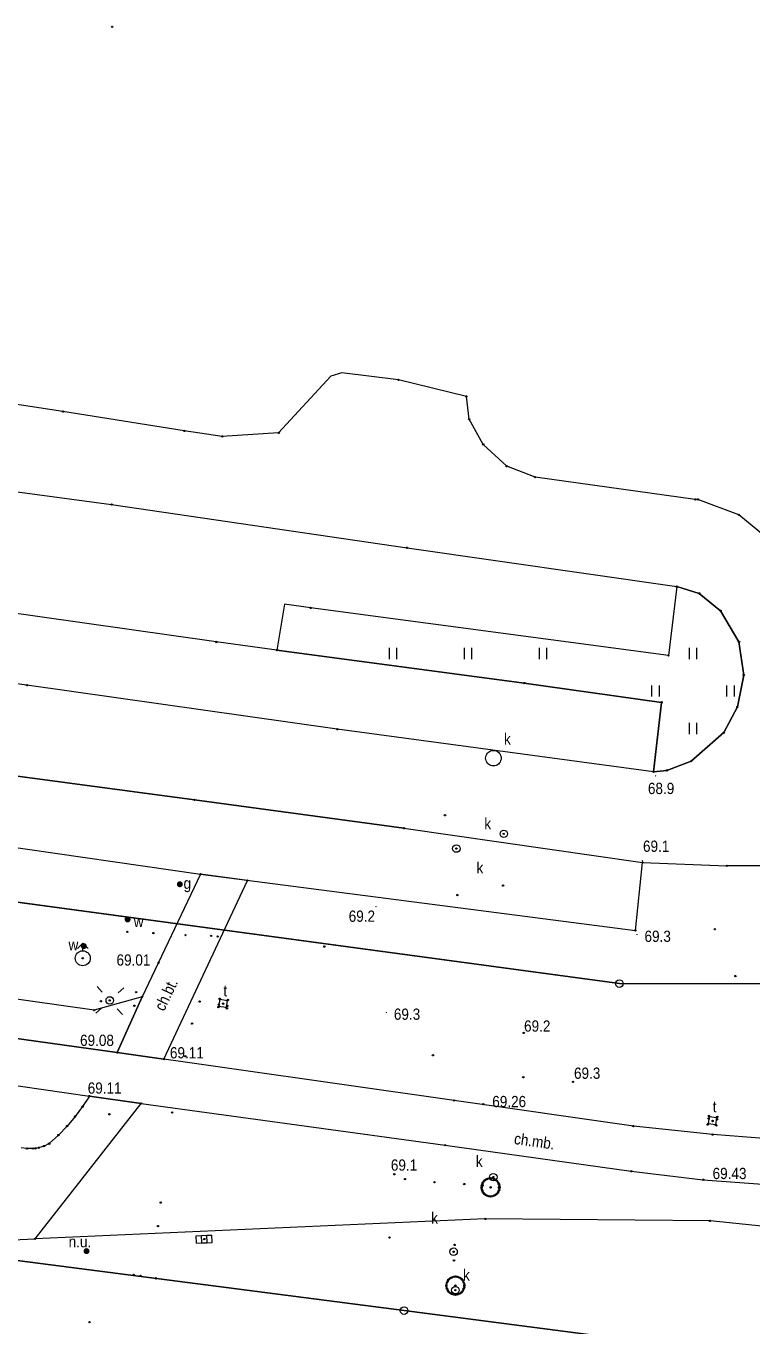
# Model space of a CAD drawing. Extents: x 6545332 to 6545538, y 5876272 to 5876530.
# Drawn here: x 6545404.3 to 6545452.7, y 5876443.5 to 5876530.2 of the extents above; entities that cross this region are included whole.
import ezdxf
from ezdxf.enums import TextEntityAlignment as Align

# ---------------------------------------------------------------- set-up
doc = ezdxf.new("R2010")
doc.units = 0
doc.header["$MEASUREMENT"] = 0
doc.layers.add('1', color=8, linetype='CONTINUOUS')
doc.styles.get("Standard").update_dxf_attribs({"font": 'txt', "width": 0.75})

msp = doc.modelspace()

# ---------------------------------------------------------------- hatches: boundary and pattern name
at = {"layer": '1', "linetype": 'Continuous'}
h = msp.add_hatch(color=256, dxfattribs=at)
edge = h.paths.add_edge_path()
edge.add_arc((6545446.24, 5876480.22), 0.045, 0, 360)
h = msp.add_hatch(color=256, dxfattribs=at)
edge = h.paths.add_edge_path()
edge.add_arc((6545445.36, 5876474.57), 0.045, 0, 360)
h = msp.add_hatch(color=256, dxfattribs=at)
edge = h.paths.add_edge_path()
edge.add_arc((6545414.52, 5876473), 0.2, 86.935, 446.935)
h = msp.add_hatch(color=256, dxfattribs=at)
edge = h.paths.add_edge_path()
edge.add_arc((6545411.04, 5876470.66), 0.2, 0, 360)
h = msp.add_hatch(color=256, dxfattribs=at)
edge = h.paths.add_edge_path()
edge.add_arc((6545427.6, 5876471.51), 0.045, 0, 360)
h = msp.add_hatch(color=256, dxfattribs=at)
edge = h.paths.add_edge_path()
edge.add_arc((6545408.12, 5876468.88), 0.2, 0, 360)
h = msp.add_hatch(color=256, dxfattribs=at)
edge = h.paths.add_edge_path()
edge.add_arc((6545445, 5876469.65), 0.045, 0, 360)
h = msp.add_hatch(color=256, dxfattribs=at)
edge = h.paths.add_edge_path()
edge.add_arc((6545413.1, 5876467.77), 0.045, 0, 360)
h = msp.add_hatch(color=256, dxfattribs=at)
edge = h.paths.add_edge_path()
edge.add_arc((6545428.29, 5876464.46), 0.045, 0, 360)
h = msp.add_hatch(color=256, dxfattribs=at)
edge = h.paths.add_edge_path()
edge.add_arc((6545437.45, 5876463.1), 0.045, 0, 360)
h = msp.add_hatch(color=256, dxfattribs=at)
edge = h.paths.add_edge_path()
edge.add_arc((6545410.35, 5876461.79), 0.045, 0, 360)
h = msp.add_hatch(color=256, dxfattribs=at)
edge = h.paths.add_edge_path()
edge.add_arc((6545413.46, 5876461.35), 0.045, 0, 360)
h = msp.add_hatch(color=256, dxfattribs=at)
edge = h.paths.add_edge_path()
edge.add_arc((6545440.73, 5876459.84), 0.045, 0, 360)
h = msp.add_hatch(color=256, dxfattribs=at)
edge = h.paths.add_edge_path()
edge.add_arc((6545408.49, 5876458.89), 0.045, 0, 360)
h = msp.add_hatch(color=256, dxfattribs=at)
edge = h.paths.add_edge_path()
edge.add_arc((6545434.75, 5876458.35), 0.045, 0, 360)
h = msp.add_hatch(color=256, dxfattribs=at)
edge = h.paths.add_edge_path()
edge.add_arc((6545428.82, 5876453.68), 0.045, 0, 360)
h = msp.add_hatch(color=256, dxfattribs=at)
edge = h.paths.add_edge_path()
edge.add_arc((6545449.42, 5876453.32), 0.045, 0, 360)
h = msp.add_hatch(color=256, dxfattribs=at)
edge = h.paths.add_edge_path()
edge.add_arc((6545408.3, 5876448.56), 0.2, 0, 360)
h = msp.add_hatch(color=256, dxfattribs=at)
edge = h.paths.add_edge_path()
edge.add_arc((6545408.5, 5876443.83), 0.045, 0, 360)

# ---------------------------------------------------------------- linework, layer by layer
at = {"layer": '1'}
for p, q in [((6545424.59, 5876506.84), (6545421.11, 5876503.07)), ((6545425.33, 5876507.08), (6545424.59, 5876506.84)), ((6545429.1, 5876506.6), (6545425.33, 5876507.08)), ((6545433.63, 5876505.5), (6545429.1, 5876506.6)), ((6545406.73, 5876504.49), (6545397.05, 5876505.96)), ((6545433.81, 5876503.99), (6545433.63, 5876505.5)), ((6545414.82, 5876503.2), (6545406.73, 5876504.49)), ((6545434.75, 5876502.3), (6545433.81, 5876503.99)), ((6545417.35, 5876502.84), (6545414.82, 5876503.2)), ((6545421.11, 5876503.07), (6545417.35, 5876502.84)), ((6545436.32, 5876500.85), (6545434.75, 5876502.3)), ((6545388.57, 5876501.18), (6545409.97, 5876498.3)), ((6545438.21, 5876500.12), (6545436.32, 5876500.85)), ((6545448.88, 5876498.64), (6545438.21, 5876500.12)), ((6545449.06, 5876498.64), (6545448.88, 5876498.64)), ((6545451.79, 5876497.61), (6545449.06, 5876498.64)), ((6545409.97, 5876498.3), (6545429.67, 5876495.42)), ((6545454.33, 5876495.53), (6545451.79, 5876497.61)), ((6545429.67, 5876495.42), (6545447.65, 5876492.83)), ((6545447.65, 5876492.83), (6545447.1, 5876488.24)), ((6545447.65, 5876492.83), (6545449.15, 5876492.38)), ((6545449.15, 5876492.38), (6545447.65, 5876492.83)), ((6545447.65, 5876492.83), (6545449.15, 5876492.38)), ((6545421.49, 5876491.65), (6545420.99, 5876488.6)), ((6545423.24, 5876491.41), (6545421.49, 5876491.65)), ((6545449.15, 5876492.38), (6545450.57, 5876491.21)), ((6545450.57, 5876491.21), (6545449.15, 5876492.38)), ((6545449.15, 5876492.38), (6545450.57, 5876491.21)), ((6545416.95, 5876489.14), (6545402.08, 5876491.26)), ((6545447.1, 5876488.24), (6545423.24, 5876491.41)), ((6545450.57, 5876491.21), (6545451.8, 5876489.16)), ((6545451.8, 5876489.16), (6545450.57, 5876491.21)), ((6545450.57, 5876491.21), (6545451.8, 5876489.16)), ((6545420.99, 5876488.6), (6545416.95, 5876489.14)), ((6545451.8, 5876489.16), (6545452.12, 5876486.94)), ((6545452.12, 5876486.94), (6545451.8, 5876489.16)), ((6545451.8, 5876489.16), (6545452.12, 5876486.94)), ((6545404.33, 5876486.26), (6545387.62, 5876488.47)), ((6545404.33, 5876486.26), (6545387.62, 5876488.47)), ((6545420.99, 5876488.6), (6545437.48, 5876486.4)), ((6545437.48, 5876486.4), (6545420.99, 5876488.6)), ((6545437.48, 5876486.4), (6545446.64, 5876485.12)), ((6545446.64, 5876485.12), (6545437.48, 5876486.4)), ((6545452.12, 5876486.94), (6545451.69, 5876484.82)), ((6545451.69, 5876484.82), (6545452.12, 5876486.94)), ((6545452.12, 5876486.94), (6545451.69, 5876484.82)), ((6545425.02, 5876483.33), (6545404.33, 5876486.26)), ((6545425.02, 5876483.33), (6545404.33, 5876486.26)), ((6545446.64, 5876485.12), (6545446.11, 5876480.5)), ((6545446.11, 5876480.5), (6545446.64, 5876485.12)), ((6545451.69, 5876484.82), (6545450.79, 5876483.1)), ((6545450.79, 5876483.1), (6545451.69, 5876484.82)), ((6545451.69, 5876484.82), (6545450.79, 5876483.1)), ((6545446.11, 5876480.5), (6545425.02, 5876483.33)), ((6545446.11, 5876480.5), (6545425.02, 5876483.33)), ((6545450.79, 5876483.1), (6545448.61, 5876481.21)), ((6545448.61, 5876481.21), (6545450.79, 5876483.1)), ((6545450.79, 5876483.1), (6545448.61, 5876481.21)), ((6545434.91, 5876481.4), (6545434.92, 5876481.49)), ((6545434.92, 5876481.31), (6545434.91, 5876481.4)), ((6545434.92, 5876481.49), (6545434.94, 5876481.57)), ((6545434.94, 5876481.22), (6545434.92, 5876481.31)), ((6545434.94, 5876481.57), (6545434.98, 5876481.66)), ((6545434.98, 5876481.14), (6545434.94, 5876481.22)), ((6545434.98, 5876481.66), (6545435.03, 5876481.73)), ((6545435.03, 5876481.73), (6545435.1, 5876481.79)), ((6545435.1, 5876481.79), (6545435.17, 5876481.84)), ((6545435.17, 5876481.84), (6545435.25, 5876481.88)), ((6545435.25, 5876481.88), (6545435.34, 5876481.91)), ((6545435.34, 5876481.91), (6545435.43, 5876481.91)), ((6545435.43, 5876481.91), (6545435.52, 5876481.91)), ((6545435.52, 5876481.91), (6545435.61, 5876481.88)), ((6545435.61, 5876481.88), (6545435.69, 5876481.84)), ((6545435.69, 5876481.84), (6545435.76, 5876481.79)), ((6545435.76, 5876481.79), (6545435.82, 5876481.73)), ((6545435.82, 5876481.73), (6545435.88, 5876481.66)), ((6545435.88, 5876481.66), (6545435.91, 5876481.57)), ((6545435.91, 5876481.22), (6545435.88, 5876481.14)), ((6545435.91, 5876481.57), (6545435.94, 5876481.49)), ((6545435.94, 5876481.31), (6545435.91, 5876481.22)), ((6545435.94, 5876481.49), (6545435.95, 5876481.4)), ((6545435.95, 5876481.4), (6545435.94, 5876481.31)), ((6545448.61, 5876481.21), (6545447, 5876480.59)), ((6545447, 5876480.59), (6545448.61, 5876481.21)), ((6545448.61, 5876481.21), (6545447, 5876480.59)), ((6545398.23, 5876480.94), (6545415.5, 5876478.62)), ((6545415.5, 5876478.62), (6545398.23, 5876480.94)), ((6545435.03, 5876481.06), (6545434.98, 5876481.14)), ((6545435.1, 5876481), (6545435.03, 5876481.06)), ((6545435.17, 5876480.95), (6545435.1, 5876481)), ((6545435.25, 5876480.91), (6545435.17, 5876480.95)), ((6545435.34, 5876480.89), (6545435.25, 5876480.91)), ((6545435.43, 5876480.88), (6545435.34, 5876480.89)), ((6545435.52, 5876480.89), (6545435.43, 5876480.88)), ((6545435.61, 5876480.91), (6545435.52, 5876480.89)), ((6545435.69, 5876480.95), (6545435.61, 5876480.91)), ((6545435.76, 5876481), (6545435.69, 5876480.95)), ((6545435.82, 5876481.06), (6545435.76, 5876481)), ((6545435.88, 5876481.14), (6545435.82, 5876481.06)), ((6545447, 5876480.59), (6545446.11, 5876480.5)), ((6545446.11, 5876480.5), (6545447, 5876480.59)), ((6545447, 5876480.59), (6545446.11, 5876480.5)), ((6545372.79, 5876479.9), (6545415.9, 5876473.67)), ((6545429.46, 5876476.73), (6545415.5, 5876478.62)), ((6545415.5, 5876478.62), (6545429.46, 5876476.73)), ((6545368.81, 5876476.52), (6545443.83, 5876466.38)), ((6545443.83, 5876466.38), (6545368.81, 5876476.52)), ((6545368.81, 5876476.52), (6545443.83, 5876466.38)), ((6545429.46, 5876476.73), (6545445.37, 5876474.45)), ((6545429.46, 5876476.73), (6545445.37, 5876474.45)), ((6545444.89, 5876469.93), (6545445.37, 5876474.45)), ((6545445.37, 5876474.45), (6545450.99, 5876474.22)), ((6545445.37, 5876474.45), (6545450.99, 5876474.22)), ((6545457.14, 5876474.27), (6545450.99, 5876474.22)), ((6545450.99, 5876474.22), (6545457.14, 5876474.27)), ((6545415.9, 5876473.67), (6545412.01, 5876465.51)), ((6545419.03, 5876473.25), (6545415.9, 5876473.67)), ((6545415.9, 5876473.67), (6545444.89, 5876469.93)), ((6545413.46, 5876461.35), (6545419.03, 5876473.25)), ((6545408.81, 5876464.61), (6545369.34, 5876470.25)), ((6545443.83, 5876466.38), (6545531.25, 5876466.19)), ((6545531.25, 5876466.19), (6545443.83, 5876466.38)), ((6545443.83, 5876466.38), (6545531.25, 5876466.19)), ((6545388.85, 5876464.76), (6545410.35, 5876461.79)), ((6545410.35, 5876461.79), (6545388.85, 5876464.76)), ((6545412.01, 5876465.51), (6545408.81, 5876464.61)), ((6545412.01, 5876465.51), (6545410.35, 5876461.79)), ((6545410.35, 5876461.79), (6545412.01, 5876465.51)), ((6545417.13, 5876464.85), (6545417.2, 5876465.34)), ((6545417.61, 5876464.78), (6545417.13, 5876464.85)), ((6545417.2, 5876465.34), (6545417.68, 5876465.26)), ((6545417.68, 5876465.26), (6545417.61, 5876464.78)), ((6545388.28, 5876461.81), (6545408.49, 5876458.89)), ((6545410.35, 5876461.79), (6545413.46, 5876461.35)), ((6545432.81, 5876458.6), (6545410.35, 5876461.79)), ((6545408.49, 5876458.89), (6545408.04, 5876458.19)), ((6545411.94, 5876458.4), (6545408.49, 5876458.89)), ((6545408.49, 5876458.89), (6545411.94, 5876458.4)), ((6545404.87, 5876449.38), (6545411.94, 5876458.4)), ((6545408.04, 5876458.19), (6545407.54, 5876457.53)), ((6545411.94, 5876458.4), (6545432.21, 5876455.62)), ((6545444.76, 5876456.89), (6545432.81, 5876458.6)), ((6545407.54, 5876457.53), (6545407, 5876456.89)), ((6545449.76, 5876457.05), (6545449.83, 5876457.53)), ((6545450.24, 5876456.98), (6545449.76, 5876457.05)), ((6545449.83, 5876457.53), (6545450.31, 5876457.46)), ((6545450.31, 5876457.46), (6545450.24, 5876456.98)), ((6545406.43, 5876456.29), (6545405.82, 5876455.72)), ((6545407, 5876456.89), (6545406.43, 5876456.29)), ((6545450.05, 5876456.32), (6545444.76, 5876456.89)), ((6545459.68, 5876455.59), (6545450.05, 5876456.32)), ((6545404.33, 5876455.39), (6545403.95, 5876455.44)), ((6545404.72, 5876455.39), (6545404.33, 5876455.39)), ((6545405.1, 5876455.45), (6545404.72, 5876455.39)), ((6545405.47, 5876455.56), (6545405.1, 5876455.45)), ((6545405.82, 5876455.72), (6545405.47, 5876455.56)), ((6545432.21, 5876455.62), (6545444.62, 5876453.88)), ((6545444.62, 5876453.88), (6545449.42, 5876453.32)), ((6545449.42, 5876453.32), (6545469.5, 5876451.78)), ((6545434.88, 5876450.71), (6545404.87, 5876449.38)), ((6545449.87, 5876450.57), (6545434.88, 5876450.71)), ((6545473.9, 5876448.17), (6545449.87, 5876450.57)), ((6545399.86, 5876449.17), (6545404.87, 5876449.38)), ((6545429.47, 5876444.6), (6545403.17, 5876448.01)), ((6545403.17, 5876448.01), (6545429.47, 5876444.6)), ((6545403.17, 5876448.01), (6545429.47, 5876444.6)), ((6545429.47, 5876444.6), (6545403.17, 5876448.01)), ((6545429.47, 5876444.6), (6545403.17, 5876448.01)), ((6545530.05, 5876431.58), (6545429.47, 5876444.6)), ((6545429.47, 5876444.6), (6545530.05, 5876431.58)), ((6545429.47, 5876444.6), (6545530.05, 5876431.58)), ((6545530.05, 5876431.58), (6545429.47, 5876444.6)), ((6545530.05, 5876431.58), (6545429.47, 5876444.6))]:
    msp.add_line(p, q, dxfattribs=at)
at = {"layer": '1', "linetype": 'Continuous'}
for p, q in [((6545428.49, 5876488), (6545428.49, 5876488.75)), ((6545428.99, 5876488), (6545428.99, 5876488.75)), ((6545433.49, 5876488), (6545433.49, 5876488.75)), ((6545433.99, 5876488), (6545433.99, 5876488.75)), ((6545438.49, 5876488), (6545438.49, 5876488.75)), ((6545438.99, 5876488), (6545438.99, 5876488.75)), ((6545448.49, 5876488), (6545448.49, 5876488.75)), ((6545448.99, 5876488), (6545448.99, 5876488.75)), ((6545445.99, 5876485.5), (6545445.99, 5876486.25)), ((6545446.49, 5876485.5), (6545446.49, 5876486.25)), ((6545450.99, 5876485.5), (6545450.99, 5876486.25)), ((6545451.49, 5876485.5), (6545451.49, 5876486.25)), ((6545448.49, 5876483), (6545448.49, 5876483.75)), ((6545448.99, 5876483), (6545448.99, 5876483.75)), ((6545408.05, 5876469.07), (6545407.697, 5876468.717)), ((6545408.05, 5876468.57), (6545408.05, 5876469.07)), ((6545408.05, 5876469.07), (6545408.404, 5876468.717)), ((6545409.347, 5876465.817), (6545409.013, 5876466.187)), ((6545410.407, 5876465.764), (6545410.777, 5876466.098)), ((6545409.294, 5876464.757), (6545408.924, 5876464.423)), ((6545410.354, 5876464.704), (6545410.688, 5876464.334)), ((6545415.615, 5876449.587), (6545415.964, 5876449.602)), ((6545415.636, 5876449.087), (6545415.615, 5876449.587)), ((6545415.964, 5876449.602), (6545416.314, 5876449.617)), ((6545415.986, 5876449.103), (6545415.964, 5876449.602)), ((6545415.986, 5876449.103), (6545416.336, 5876449.118)), ((6545416.314, 5876449.617), (6545416.664, 5876449.633)), ((6545416.336, 5876449.118), (6545416.314, 5876449.617)), ((6545416.336, 5876449.118), (6545416.685, 5876449.133)), ((6545416.685, 5876449.133), (6545416.664, 5876449.633)), ((6545415.636, 5876449.087), (6545415.986, 5876449.103))]:
    msp.add_line(p, q, dxfattribs=at)
at = {"layer": '1'}
for centre in [(6545410.01, 5876530.13), (6545429.1, 5876506.6), (6545433.63, 5876505.5), (6545406.73, 5876504.49), (6545433.81, 5876503.99), (6545414.82, 5876503.2), (6545417.35, 5876502.84), (6545421.11, 5876503.07), (6545434.75, 5876502.3), (6545436.32, 5876500.85), (6545438.21, 5876500.12), (6545448.88, 5876498.64), (6545449.06, 5876498.64), (6545409.97, 5876498.3), (6545451.79, 5876497.61), (6545429.67, 5876495.42), (6545447.65, 5876492.83), (6545447.65, 5876492.83), (6545447.65, 5876492.83), (6545449.15, 5876492.38), (6545449.15, 5876492.38), (6545423.24, 5876491.41), (6545450.57, 5876491.21), (6545450.57, 5876491.21), (6545416.95, 5876489.14), (6545451.8, 5876489.16), (6545451.8, 5876489.16), (6545420.99, 5876488.6), (6545447.1, 5876488.24), (6545437.48, 5876486.4), (6545452.12, 5876486.94), (6545452.12, 5876486.94), (6545404.33, 5876486.26), (6545446.64, 5876485.12), (6545451.69, 5876484.82), (6545451.69, 5876484.82), (6545425.02, 5876483.33), (6545450.79, 5876483.1), (6545450.79, 5876483.1), (6545448.61, 5876481.21), (6545448.61, 5876481.21), (6545446.11, 5876480.5), (6545446.11, 5876480.5), (6545447, 5876480.59), (6545447, 5876480.59), (6545415.5, 5876478.62), (6545415.5, 5876478.62), (6545415.5, 5876478.62), (6545432.2, 5876477.6), (6545429.46, 5876476.73), (6545429.46, 5876476.73), (6545429.46, 5876476.73), (6545436.12, 5876476.36), (6545432.96, 5876475.38), (6545445.37, 5876474.45), (6545445.37, 5876474.45), (6545445.37, 5876474.45), (6545445.37, 5876474.45), (6545450.99, 5876474.22), (6545450.99, 5876474.22), (6545450.99, 5876474.22), (6545415.9, 5876473.67), (6545415.9, 5876473.67), (6545419.03, 5876473.25), (6545436.07, 5876472.91), (6545433.03, 5876472.28), (6545444.89, 5876469.93), (6545450.19, 5876470), (6545411.03, 5876469.83), (6545411.03, 5876469.83), (6545411.03, 5876469.83), (6545412.76, 5876469.75), (6545414.9, 5876469.61), (6545416.61, 5876469.56), (6545417.04, 5876469.52), (6545424.16, 5876468.85), (6545408.05, 5876468.07), (6545408.05, 5876468.07), (6545413.1, 5876467.77), (6545451.56, 5876466.88), (6545411.61, 5876465.82), (6545411.61, 5876465.82), (6545409.26, 5876465.21), (6545409.85, 5876465.26), (6545409.85, 5876465.26), (6545411.49, 5876464.91), (6545411.49, 5876464.91), (6545412.01, 5876465.51), (6545412.01, 5876465.51), (6545415.84, 5876465.18), (6545417.09, 5876464.82), (6545417.12, 5876464.98), (6545417.12, 5876464.98), (6545417.13, 5876464.85), (6545417.18, 5876465.37), (6545417.2, 5876465.34), (6545417.41, 5876465.05), (6545417.41, 5876465.03), (6545417.61, 5876464.78), (6545417.66, 5876464.73), (6545417.68, 5876465.26), (6545417.68, 5876464.9), (6545417.68, 5876464.9), (6545417.73, 5876465.3), (6545408.81, 5876464.61), (6545415.34, 5876463.72), (6545415.34, 5876463.72), (6545437.45, 5876463.1), (6545410.35, 5876461.79), (6545410.35, 5876461.79), (6545410.35, 5876461.79), (6545410.35, 5876461.79), (6545413.46, 5876461.35), (6545413.46, 5876461.35), (6545414.88, 5876461.54), (6545414.88, 5876461.54), (6545431.39, 5876461.61), (6545431.39, 5876461.61), (6545437.42, 5876460.14), (6545440.73, 5876459.84), (6545408.49, 5876458.89), (6545408.49, 5876458.89), (6545408.49, 5876458.89), (6545432.81, 5876458.6), (6545408.04, 5876458.19), (6545411.94, 5876458.4), (6545411.94, 5876458.4), (6545414.01, 5876457.8), (6545414.01, 5876457.8), (6545434.75, 5876458.35), (6545407, 5876456.89), (6545407.54, 5876457.53), (6545409.83, 5876457.68), (6545444.76, 5876456.89), (6545449.72, 5876456.99), (6545449.76, 5876457.05), (6545449.77, 5876457.39), (6545449.77, 5876457.39), (6545449.79, 5876457.57), (6545449.83, 5876457.53), (6545450.04, 5876457.23), (6545450.04, 5876457.23), (6545450.24, 5876456.98), (6545450.3, 5876456.93), (6545450.31, 5876457.46), (6545450.34, 5876457.34), (6545450.34, 5876457.34), (6545450.36, 5876457.5), (6545406.43, 5876456.29), (6545450.05, 5876456.32), (6545404.33, 5876455.39), (6545404.72, 5876455.39), (6545404.89, 5876455.4), (6545405.1, 5876455.45), (6545405.47, 5876455.56), (6545405.82, 5876455.72), (6545432.21, 5876455.62), (6545428.82, 5876453.68), (6545435.14, 5876453.4), (6545435.24, 5876453.41), (6545435.34, 5876453.4), (6545435.42, 5876453.49), (6545444.62, 5876453.88), (6545429.53, 5876453.36), (6545431.5, 5876453.15), (6545433.48, 5876453.03), (6545434.64, 5876452.81), (6545434.65, 5876452.91), (6545434.65, 5876452.71), (6545434.68, 5876453.02), (6545434.68, 5876452.61), (6545434.71, 5876452.93), (6545434.72, 5876453.11), (6545434.78, 5876453.2), (6545434.85, 5876453.27), (6545434.94, 5876453.33), (6545435.03, 5876453.37), (6545435.24, 5876452.81), (6545435.24, 5876452.81), (6545435.24, 5876452.81), (6545435.24, 5876452.81), (6545435.44, 5876453.37), (6545435.54, 5876453.33), (6545435.63, 5876453.27), (6545435.7, 5876453.2), (6545435.76, 5876453.11), (6545435.79, 5876452.81), (6545435.8, 5876453.02), (6545435.8, 5876452.61), (6545435.83, 5876452.91), (6545435.83, 5876452.71), (6545435.84, 5876452.81), (6545449.42, 5876453.32), (6545449.42, 5876453.32), (6545413.25, 5876451.79), (6545434.72, 5876452.51), (6545434.78, 5876452.42), (6545434.85, 5876452.35), (6545434.94, 5876452.29), (6545435.03, 5876452.25), (6545435.14, 5876452.22), (6545435.24, 5876452.21), (6545435.34, 5876452.22), (6545435.44, 5876452.25), (6545435.54, 5876452.29), (6545435.63, 5876452.35), (6545435.7, 5876452.42), (6545435.76, 5876452.51), (6545413.06, 5876450.23), (6545413.06, 5876450.23), (6545434.88, 5876450.71), (6545434.88, 5876450.71), (6545449.87, 5876450.57), (6545404.87, 5876449.38), (6545404.87, 5876449.38), (6545416.15, 5876449.36), (6545416.15, 5876449.36), (6545416.15, 5876449.36), (6545428.5, 5876449.46), (6545432.77, 5876448.52), (6545432.84, 5876448.97), (6545432.8, 5876447.94), (6545411.44, 5876446.97), (6545411.9, 5876446.91), (6545412.94, 5876446.75), (6545412.94, 5876446.74), (6545412.94, 5876446.74), (6545412.94, 5876446.74), (6545432.33, 5876446.47), (6545432.37, 5876446.56), (6545432.43, 5876446.65), (6545432.5, 5876446.72), (6545432.59, 5876446.78), (6545432.69, 5876446.82), (6545432.79, 5876446.85), (6545432.89, 5876446.86), (6545432.99, 5876446.85), (6545433.1, 5876446.82), (6545433.19, 5876446.78), (6545433.28, 5876446.72), (6545433.35, 5876446.65), (6545433.41, 5876446.56), (6545433.45, 5876446.47), (6545432.29, 5876446.26), (6545432.3, 5876446.36), (6545432.3, 5876446.16), (6545432.33, 5876446.06), (6545432.37, 5876445.96), (6545432.43, 5876445.87), (6545432.5, 5876445.8), (6545432.59, 5876445.74), (6545432.69, 5876445.7), (6545432.79, 5876445.67), (6545432.89, 5876446.26), (6545432.89, 5876446.26), (6545432.89, 5876446.26), (6545432.89, 5876446.26), (6545432.89, 5876445.96), (6545432.89, 5876445.66), (6545432.99, 5876445.67), (6545433.1, 5876445.7), (6545433.19, 5876445.74), (6545433.28, 5876445.8), (6545433.35, 5876445.87), (6545433.41, 5876445.96), (6545433.45, 5876446.06), (6545433.48, 5876446.36), (6545433.48, 5876446.16), (6545433.49, 5876446.26), (6545408.5, 5876443.83)]:
    msp.add_circle(centre, 0.045, dxfattribs=at)
at = {"layer": '1', "linetype": 'Continuous'}
for centre, radius in [((6545436.12, 5876476.36), 0.25), ((6545432.96, 5876475.38), 0.25), ((6545408.05, 5876468.07), 0.5), ((6545443.83, 5876466.38), 0.25), ((6545409.85, 5876465.26), 0.25), ((6545435.42, 5876453.49), 0.25), ((6545432.77, 5876448.52), 0.25), ((6545432.89, 5876445.96), 0.25), ((6545429.47, 5876444.6), 0.25)]:
    msp.add_circle(centre, radius, dxfattribs=at)

# ---------------------------------------------------------------- texts
at = {"layer": '1', "width": 0.9}
for s, p in [('k', (6545436.36, 5876482.68)), ('k', (6545435.05, 5876477.04)), ('k', (6545434.53, 5876474.1)), ('k', (6545434.48, 5876454.55)), ('k', (6545431.5, 5876450.77)), ('n.u.', (6545407.86, 5876449.19))]:
    msp.add_text(s, height=0.75, dxfattribs=at).set_placement(p, align=Align.MIDDLE_CENTER)
for s, p in [('68.9', (6545445.73, 5876479.01)), ('69.1', (6545445.4, 5876475.16)), ('69.2', (6545425.78, 5876470.5)), ('69.3', (6545445.5, 5876469.16)), ('69.01', (6545410.3, 5876467.58)), ('t', (6545417.42, 5876465.53)), ('69.3', (6545428.79, 5876463.97)), ('69.2', (6545437.47, 5876463.18)), ('69.08', (6545407.87, 5876462.23)), ('69.11', (6545413.86, 5876461.4)), ('69.3', (6545440.8, 5876460.04)), ('69.11', (6545408.38, 5876459.05)), ('69.26', (6545435.35, 5876458.15)), ('t', (6545450.05, 5876457.81)), ('69.1', (6545428.59, 5876453.92)), ('69.43', (6545450.04, 5876453.36))]:
    msp.add_text(s, height=0.75, dxfattribs=at).set_placement(p)
for s, p in [('g', (6545414.77, 5876473.07)), ('w', (6545411.45, 5876470.52)), ('w', (6545407.1, 5876468.97)), ('k', (6545433.4, 5876446.97))]:
    msp.add_text(s, height=0.75, dxfattribs=at).set_placement(p, align=Align.MIDDLE_LEFT)
for s, rotation, p in [('ch.bt.', 64.512, (6545413.47, 5876464.49)), ('ch.mb.', -7.981, (6545436.77, 5876455.7))]:
    msp.add_text(s, height=0.75, rotation=rotation, dxfattribs=at).set_placement(p)

doc.saveas('drawing.dxf')
